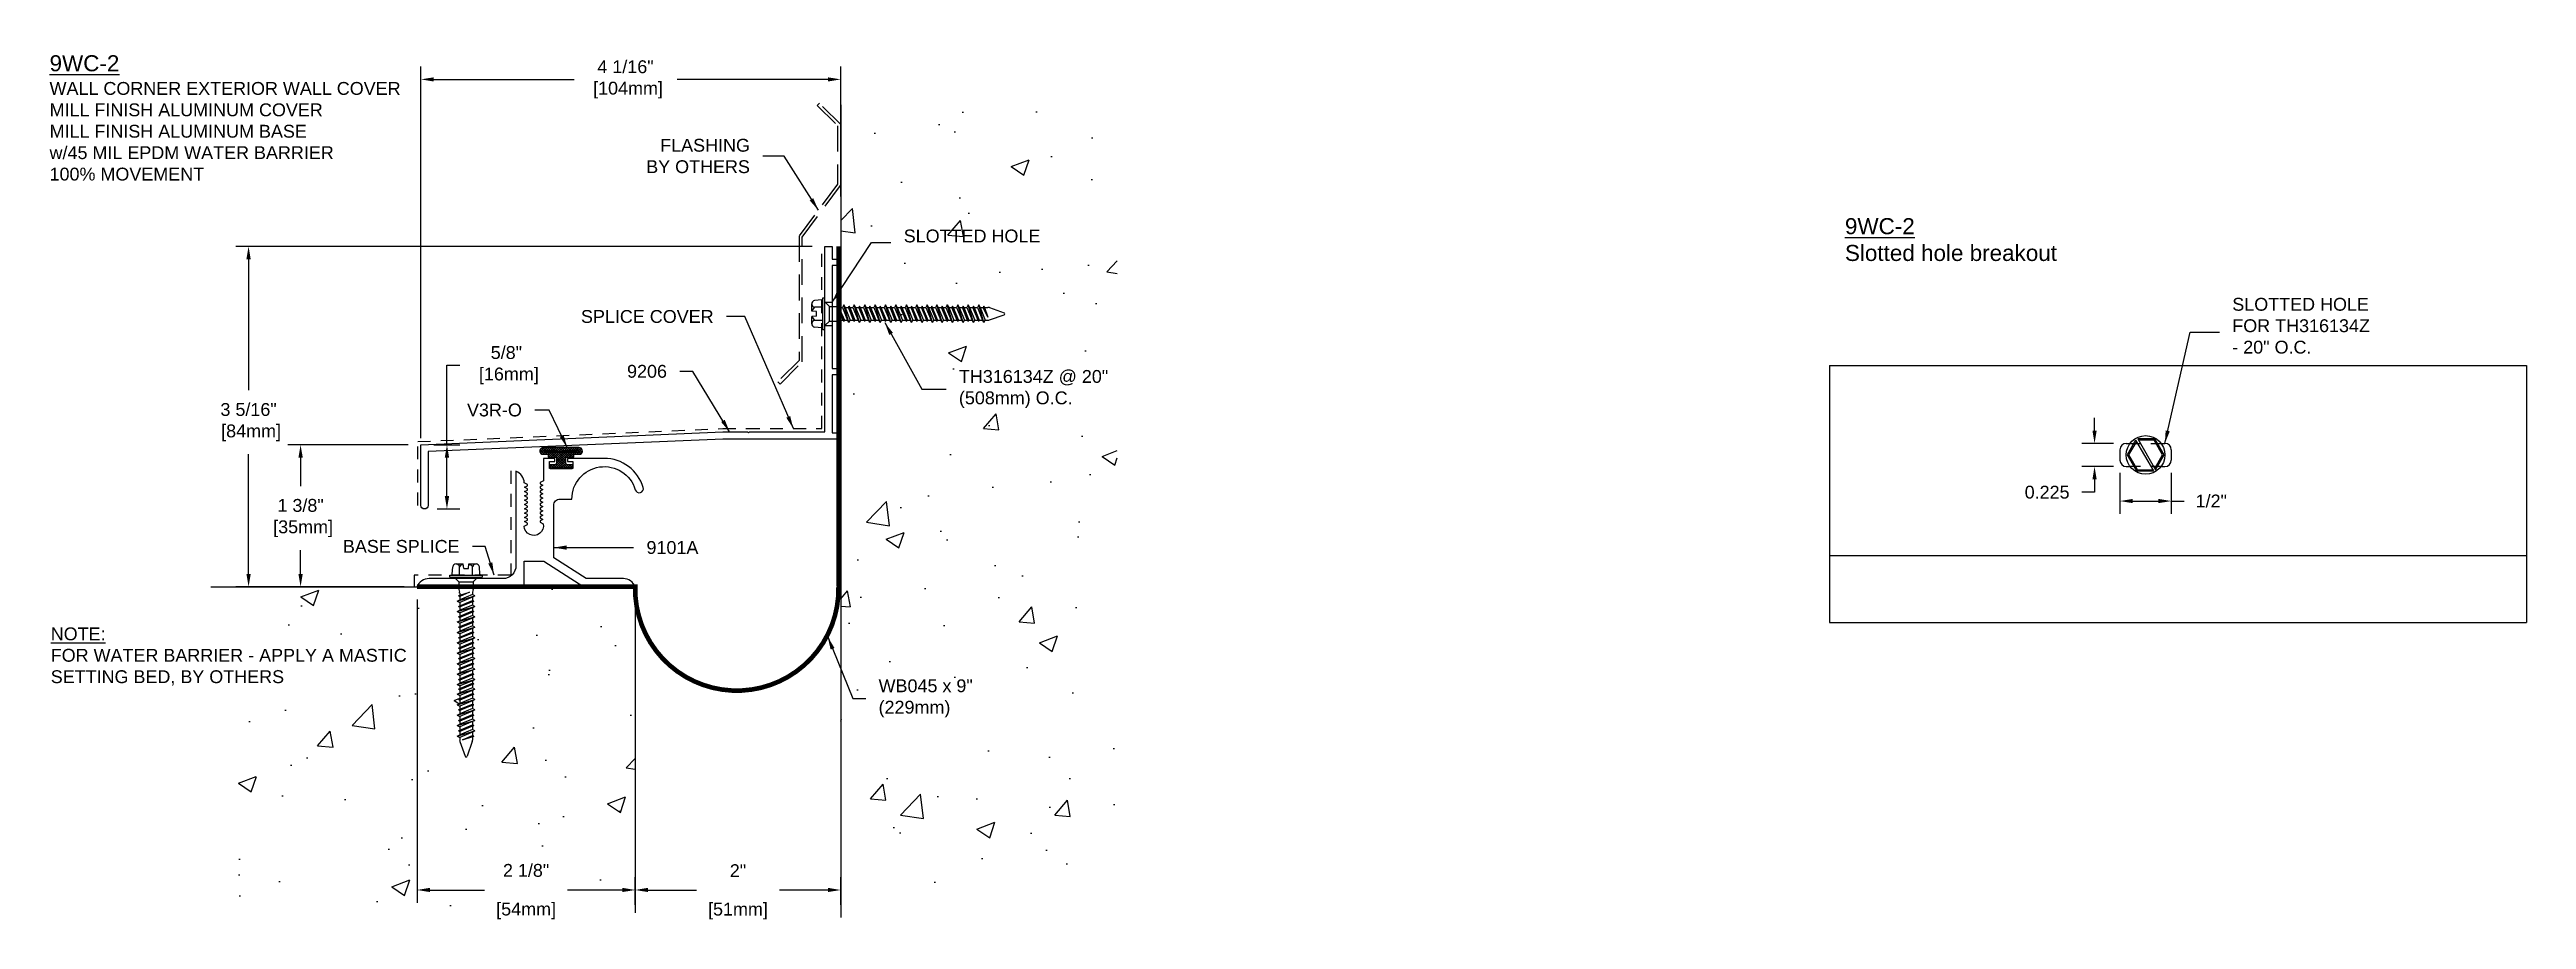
# Model space of a CAD drawing. Header units: inches. Extents: x 1.7 to 25.8, y 3.5 to 12.
import ezdxf

# ---------------------------------------------------------------- set-up
doc = ezdxf.new("R2010")
doc.units = ezdxf.units.IN
doc.header["$MEASUREMENT"] = 0
doc.linetypes.add('DASHED2', pattern=[0.375, 0.25, -0.125])
doc.linetypes.add('HIDDEN', pattern=[0.375, 0.25, -0.125])
for name, color, linetype in [('ANCHORS', 4, 'Continuous'), ('CONDITIONS', 1, 'Continuous'), ('DIMENSIONS', 3, 'Continuous'), ('FILLERS', 2, 'Continuous'), ('METALS', 7, 'Continuous'), ('TEXT', 2, 'Continuous')]:
    doc.layers.add(name, color=color, linetype=linetype)
doc.styles.add('ARIAL', font='arial.ttf')
doc.dimstyles.new('Arial', dxfattribs={"dimtxt": 0.125, "dimasz": 0.125, "dimexe": 0.125, "dimexo": 0.125, "dimgap": 0.125, "dimtad": 0, "dimtih": 1, "dimtoh": 1, "dimdec": 4, "dimzin": 3, "dimdsep": 46, "dimlunit": 4, "dimtxsty": 'ARIAL', "dimcen": 0.125, "dimadec": 0, "dimazin": 0, "dimtfac": 1, "dimtdec": 4, "dimtofl": 0, "dimtmove": 0, "dimatfit": 3, "dimfxl": 0, "dimfrac": 2, "dimtolj": 1, "dimtzin": 0, "dimarcsym": 0})

# ---------------------------------------------------------------- blocks, each defined once
blk = doc.blocks.new('TH-316134')
for p, q in [((-0.157, 0.019), (0.157, 0.019)), ((-0.157, 0), (-0.157, 0.019)), ((-0.157, 0), (0.157, 0)), ((-0.135, 0.029), (-0.129, 0.1)), ((-0.115, 0), (-0.07, -0.045)), ((-0.097, 0.127), (-0.027, 0.127)), ((-0.065, 0.019), (-0.065, 0.1)), ((-0.023, 0.083), (-0.027, 0.127)), ((-0.023, 0.083), (0.023, 0.083)), ((0.023, 0.083), (0.027, 0.127)), ((0.027, 0.127), (0.097, 0.127)), ((0.064, 0.019), (0.064, 0.1)), ((0.115, 0), (0.07, -0.045)), ((0.135, 0.029), (0.129, 0.1)), ((0.157, 0.019), (0.157, 0)), ((-0.086, -0.234), (0.086, -0.184)), ((-0.086, -0.234), (-0.062, -0.221)), ((-0.086, -0.234), (-0.062, -0.247)), ((-0.074, -0.184), (0.032, -0.147)), ((-0.074, -0.184), (-0.062, -0.177)), ((-0.074, -0.184), (-0.062, -0.19)), ((-0.074, -0.285), (0.074, -0.234)), ((-0.07, -0.045), (0.07, -0.045)), ((-0.07, -0.045), (-0.07, -0.112)), ((-0.069, -0.122), (-0.063, -0.148)), ((0.032, -0.147), (-0.062, -0.19)), ((-0.062, -0.177), (0.032, -0.147)), ((-0.062, -0.157), (-0.062, -0.177)), ((0.062, -0.171), (-0.062, -0.221)), ((-0.062, -0.19), (-0.062, -0.221)), ((0.062, -0.197), (-0.062, -0.247)), ((-0.062, -0.279), (0.062, -0.228)), ((0.062, -0.241), (-0.062, -0.291)), ((0.062, -0.157), (0.062, -0.171)), ((0.086, -0.184), (0.062, -0.171)), ((0.086, -0.184), (0.062, -0.197)), ((0.062, -0.197), (0.062, -0.228)), ((0.074, -0.234), (0.062, -0.228)), ((0.074, -0.234), (0.062, -0.241)), ((0.062, -0.241), (0.062, -0.272)), ((0.069, -0.122), (0.063, -0.148)), ((0.07, -0.045), (0.07, -0.112)), ((-0.086, -0.336), (0.086, -0.285)), ((-0.086, -0.336), (-0.062, -0.323)), ((-0.086, -0.336), (-0.062, -0.349)), ((-0.086, -0.437), (0.086, -0.387)), ((-0.086, -0.437), (-0.062, -0.425)), ((-0.086, -0.437), (-0.062, -0.45)), ((-0.074, -0.285), (-0.062, -0.279)), ((-0.074, -0.285), (-0.062, -0.291)), ((-0.074, -0.387), (0.074, -0.336)), ((-0.074, -0.387), (-0.062, -0.381)), ((-0.074, -0.387), (-0.062, -0.393)), ((-0.074, -0.488), (0.074, -0.437)), ((-0.062, -0.247), (-0.062, -0.279)), ((0.062, -0.272), (-0.062, -0.323)), ((-0.062, -0.291), (-0.062, -0.323)), ((0.062, -0.298), (-0.062, -0.349)), ((-0.062, -0.381), (0.062, -0.33)), ((0.062, -0.342), (-0.062, -0.393)), ((-0.062, -0.349), (-0.062, -0.381)), ((0.062, -0.374), (-0.062, -0.425)), ((-0.062, -0.393), (-0.062, -0.425)), ((0.062, -0.4), (-0.062, -0.45)), ((-0.062, -0.482), (0.062, -0.431)), ((0.062, -0.444), (-0.062, -0.494)), ((-0.062, -0.45), (-0.062, -0.482)), ((0.062, -0.475), (-0.062, -0.526)), ((0.086, -0.285), (0.062, -0.272)), ((0.086, -0.285), (0.062, -0.298)), ((0.062, -0.298), (0.062, -0.33)), ((0.074, -0.336), (0.062, -0.33)), ((0.074, -0.336), (0.062, -0.342)), ((0.062, -0.342), (0.062, -0.374)), ((0.086, -0.387), (0.062, -0.374)), ((0.086, -0.387), (0.062, -0.4)), ((0.062, -0.4), (0.062, -0.431)), ((0.074, -0.437), (0.062, -0.431)), ((0.074, -0.437), (0.062, -0.444)), ((0.062, -0.444), (0.062, -0.475)), ((0.086, -0.488), (0.062, -0.475)), ((-0.086, -0.539), (0.086, -0.488)), ((-0.086, -0.539), (-0.062, -0.526)), ((-0.086, -0.539), (-0.062, -0.552)), ((-0.086, -0.641), (0.086, -0.59)), ((-0.086, -0.641), (-0.062, -0.628)), ((-0.086, -0.641), (-0.062, -0.654)), ((-0.086, -0.742), (0.086, -0.691)), ((-0.074, -0.488), (-0.062, -0.482)), ((-0.074, -0.488), (-0.062, -0.494)), ((-0.074, -0.59), (0.074, -0.539)), ((-0.074, -0.59), (-0.062, -0.584)), ((-0.074, -0.59), (-0.062, -0.596)), ((-0.074, -0.691), (0.074, -0.641)), ((-0.074, -0.691), (-0.062, -0.685)), ((-0.074, -0.691), (-0.062, -0.698)), ((-0.062, -0.494), (-0.062, -0.526)), ((0.062, -0.501), (-0.062, -0.552)), ((-0.062, -0.584), (0.062, -0.533)), ((0.062, -0.545), (-0.062, -0.596)), ((-0.062, -0.552), (-0.062, -0.584)), ((0.062, -0.577), (-0.062, -0.628)), ((-0.062, -0.596), (-0.062, -0.628)), ((0.062, -0.603), (-0.062, -0.654)), ((-0.062, -0.685), (0.062, -0.634)), ((0.062, -0.647), (-0.062, -0.698)), ((-0.062, -0.654), (-0.062, -0.685)), ((0.062, -0.678), (-0.062, -0.729)), ((-0.062, -0.698), (-0.062, -0.729)), ((0.062, -0.704), (-0.062, -0.755)), ((0.086, -0.488), (0.062, -0.501)), ((0.062, -0.501), (0.062, -0.533)), ((0.074, -0.539), (0.062, -0.533)), ((0.074, -0.539), (0.062, -0.545)), ((0.062, -0.545), (0.062, -0.577)), ((0.086, -0.59), (0.062, -0.577)), ((0.086, -0.59), (0.062, -0.603)), ((0.062, -0.603), (0.062, -0.634)), ((0.074, -0.641), (0.062, -0.634)), ((0.074, -0.641), (0.062, -0.647)), ((0.062, -0.647), (0.062, -0.678)), ((0.086, -0.691), (0.062, -0.678)), ((0.086, -0.691), (0.062, -0.704)), ((0.062, -0.704), (0.062, -0.736)), ((-0.086, -0.742), (-0.062, -0.729)), ((-0.086, -0.742), (-0.062, -0.755)), ((-0.086, -0.844), (0.086, -0.793)), ((-0.086, -0.844), (-0.062, -0.831)), ((-0.086, -0.844), (-0.062, -0.857)), ((-0.086, -0.945), (0.086, -0.895)), ((-0.086, -0.945), (-0.062, -0.932)), ((-0.086, -0.945), (-0.062, -0.958)), ((-0.074, -0.793), (0.074, -0.742)), ((-0.074, -0.793), (-0.062, -0.787)), ((-0.074, -0.793), (-0.062, -0.799)), ((-0.074, -0.895), (0.074, -0.844)), ((-0.074, -0.895), (-0.062, -0.888)), ((-0.074, -0.895), (-0.062, -0.901)), ((-0.074, -0.996), (0.074, -0.945)), ((-0.062, -0.787), (0.062, -0.736)), ((0.062, -0.748), (-0.062, -0.799)), ((-0.062, -0.755), (-0.062, -0.787)), ((0.062, -0.78), (-0.062, -0.831)), ((-0.062, -0.799), (-0.062, -0.831)), ((0.062, -0.806), (-0.062, -0.857)), ((-0.062, -0.888), (0.062, -0.838)), ((0.062, -0.85), (-0.062, -0.901)), ((-0.062, -0.857), (-0.062, -0.888)), ((0.062, -0.882), (-0.062, -0.932)), ((-0.062, -0.901), (-0.062, -0.932)), ((0.062, -0.907), (-0.062, -0.958)), ((-0.062, -0.99), (0.062, -0.939)), ((0.062, -0.951), (-0.062, -1.002)), ((-0.062, -0.958), (-0.062, -0.99)), ((0.074, -0.742), (0.062, -0.736)), ((0.074, -0.742), (0.062, -0.748)), ((0.062, -0.748), (0.062, -0.78)), ((0.086, -0.793), (0.062, -0.78)), ((0.086, -0.793), (0.062, -0.806)), ((0.062, -0.806), (0.062, -0.838)), ((0.074, -0.844), (0.062, -0.838)), ((0.074, -0.844), (0.062, -0.85)), ((0.062, -0.85), (0.062, -0.882)), ((0.086, -0.895), (0.062, -0.882)), ((0.086, -0.895), (0.062, -0.907)), ((0.062, -0.907), (0.062, -0.939)), ((0.074, -0.945), (0.062, -0.939)), ((0.074, -0.945), (0.062, -0.951)), ((0.062, -0.951), (0.062, -0.983)), ((-0.086, -1.047), (0.086, -0.996)), ((-0.086, -1.047), (-0.062, -1.034)), ((-0.086, -1.047), (-0.062, -1.06)), ((-0.086, -1.141), (0.086, -1.09)), ((-0.086, -1.141), (-0.062, -1.128)), ((-0.086, -1.141), (-0.062, -1.154)), ((-0.086, -1.242), (0.086, -1.191)), ((-0.074, -0.996), (-0.062, -0.99)), ((-0.074, -0.996), (-0.062, -1.002)), ((-0.074, -1.09), (0.074, -1.039)), ((-0.074, -1.09), (-0.062, -1.084)), ((-0.074, -1.09), (-0.062, -1.096)), ((-0.074, -1.191), (0.074, -1.141)), ((-0.074, -1.191), (-0.062, -1.185)), ((-0.074, -1.191), (-0.062, -1.198)), ((0.062, -0.983), (-0.062, -1.034)), ((-0.062, -1.002), (-0.062, -1.034)), ((0.062, -1.009), (-0.062, -1.06)), ((-0.062, -1.084), (0.062, -1.033)), ((0.062, -1.045), (-0.062, -1.096)), ((-0.062, -1.052), (-0.062, -1.084)), ((0.062, -1.077), (-0.062, -1.128)), ((-0.062, -1.096), (-0.062, -1.128)), ((0.062, -1.103), (-0.062, -1.154)), ((-0.062, -1.185), (0.062, -1.134)), ((0.062, -1.147), (-0.062, -1.198)), ((-0.062, -1.154), (-0.062, -1.185)), ((0.062, -1.178), (-0.062, -1.229)), ((-0.062, -1.198), (-0.062, -1.229)), ((0.062, -1.204), (-0.062, -1.255)), ((0.086, -0.996), (0.062, -0.983)), ((0.086, -0.996), (0.062, -1.009)), ((0.062, -1.001), (0.062, -1.033)), ((0.074, -1.039), (0.062, -1.033)), ((0.074, -1.039), (0.062, -1.045)), ((0.062, -1.045), (0.062, -1.077)), ((0.086, -1.09), (0.062, -1.077)), ((0.086, -1.09), (0.062, -1.103)), ((0.062, -1.103), (0.062, -1.134)), ((0.074, -1.141), (0.062, -1.134)), ((0.074, -1.141), (0.062, -1.147)), ((0.062, -1.147), (0.062, -1.178)), ((0.086, -1.191), (0.062, -1.178)), ((0.086, -1.191), (0.062, -1.204)), ((0.062, -1.204), (0.062, -1.236)), ((-0.086, -1.242), (-0.062, -1.229)), ((-0.086, -1.242), (-0.062, -1.255)), ((-0.086, -1.344), (0.086, -1.293)), ((-0.086, -1.344), (-0.062, -1.331)), ((-0.086, -1.344), (-0.062, -1.357)), ((-0.086, -1.445), (0.086, -1.395)), ((-0.086, -1.445), (-0.062, -1.432)), ((-0.086, -1.445), (-0.062, -1.458)), ((-0.074, -1.293), (0.074, -1.242)), ((-0.074, -1.293), (-0.062, -1.287)), ((-0.074, -1.293), (-0.062, -1.299)), ((-0.074, -1.395), (0.074, -1.344)), ((-0.074, -1.395), (-0.062, -1.388)), ((-0.074, -1.395), (-0.062, -1.401)), ((-0.074, -1.496), (0.074, -1.445)), ((-0.062, -1.287), (0.062, -1.236)), ((0.062, -1.248), (-0.062, -1.299)), ((-0.062, -1.255), (-0.062, -1.287)), ((0.062, -1.28), (-0.062, -1.331)), ((-0.062, -1.299), (-0.062, -1.331)), ((0.062, -1.306), (-0.062, -1.357)), ((-0.062, -1.388), (0.062, -1.338)), ((0.062, -1.35), (-0.062, -1.401)), ((-0.062, -1.357), (-0.062, -1.388)), ((0.062, -1.382), (-0.062, -1.432)), ((-0.062, -1.401), (-0.062, -1.432)), ((0.062, -1.407), (-0.062, -1.458)), ((-0.062, -1.49), (0.062, -1.439)), ((0.074, -1.242), (0.062, -1.236)), ((0.074, -1.242), (0.062, -1.248)), ((0.062, -1.248), (0.062, -1.28)), ((0.086, -1.293), (0.062, -1.28)), ((0.086, -1.293), (0.062, -1.306)), ((0.062, -1.306), (0.062, -1.338)), ((0.074, -1.344), (0.062, -1.338)), ((0.074, -1.344), (0.062, -1.35)), ((0.062, -1.35), (0.062, -1.382)), ((0.086, -1.395), (0.062, -1.382)), ((0.086, -1.395), (0.062, -1.407)), ((0.062, -1.407), (0.062, -1.439)), ((0.074, -1.445), (0.062, -1.439)), ((0.074, -1.445), (0.062, -1.451)), ((-0.086, -1.547), (0.086, -1.496)), ((-0.086, -1.547), (-0.062, -1.534)), ((-0.086, -1.547), (-0.062, -1.56)), ((-0.074, -1.496), (-0.062, -1.49)), ((-0.074, -1.496), (-0.062, -1.502)), ((0.062, -1.451), (-0.062, -1.502)), ((-0.062, -1.458), (-0.062, -1.49)), ((0.062, -1.483), (-0.062, -1.534)), ((-0.062, -1.502), (-0.062, -1.534)), ((0.062, -1.509), (-0.062, -1.56)), ((-0.062, -1.56), (-0.062, -1.586)), ((-0.06, -1.601), (-0.01, -1.744)), ((-0.034, -1.584), (0.062, -1.541)), ((-0.034, -1.584), (0.074, -1.547)), ((0.062, -1.553), (-0.034, -1.584)), ((0.06, -1.601), (0.01, -1.744)), ((0.062, -1.451), (0.062, -1.483)), ((0.086, -1.496), (0.062, -1.483)), ((0.086, -1.496), (0.062, -1.509)), ((0.062, -1.509), (0.062, -1.541)), ((0.074, -1.547), (0.062, -1.541)), ((0.074, -1.547), (0.062, -1.553)), ((0.062, -1.553), (0.062, -1.586))]:
    blk.add_line(p, q)
for centre, radius, start, end in [((-0.146, 0.03), 0.0112, 270, 355), ((-0.097, 0.095), 0.0327, 9.285, 170.715), ((0, 0.038), 0.0896, 107.4215, 136.0407), ((0, 0.038), 0.0896, 43.9593, 72.5785), ((0.097, 0.095), 0.0327, 9.285, 170.715), ((0.146, 0.03), 0.0112, 185, 270), ((-0.023, -0.112), 0.0465, 180, 191.9357), ((-0.109, -0.157), 0.0465, 0, 11.9357), ((0.109, -0.157), 0.0465, 168.0643, 180), ((0.023, -0.112), 0.0465, 348.0643, 0), ((-0.016, -1.586), 0.0465, 180, 199.3058), ((0.016, -1.586), 0.0465, 340.6942, 0), ((0, -1.739), 0.0106, 204.1001, 335.8999)]:
    blk.add_arc(centre, radius, start, end)
blk = doc.blocks.new('TH316134')
blk.add_blockref('TH-316134', (0, 0))
blk = doc.blocks.new('*D3')
at = {"layer": 'Defpoints', "color": 0}
for p in [(5.307, 6.765), (7.429, 3.815), (7.429, 3.547)]:
    blk.add_point(p, dxfattribs=at)
at = {"layer": 'DIMENSIONS', "color": 0, "lineweight": -2}
for p, q in [((5.307, 6.64), (5.307, 3.69)), ((7.429, 3.672), (7.429, 3.94)), ((5.432, 3.815), (5.963, 3.815)), ((7.304, 3.815), (6.772, 3.815))]:
    blk.add_line(p, q, dxfattribs=at)
at = {"layer": 'DIMENSIONS', "color": 0}
for points in [[(5.432, 3.836), (5.432, 3.795), (5.307, 3.815)], [(7.304, 3.836), (7.304, 3.795), (7.429, 3.815)]]:
    blk.add_solid(points, dxfattribs=at)
at = {"layer": 'DIMENSIONS', "color": 0, "char_height": 0.125, "attachment_point": 5, "style": 'ARIAL'}
for s, insert in [('\\A1;2 1/8"', (6.368, 4.005)), ('\\A1;[54mm]', (6.368, 3.611))]:
    blk.add_mtext(s, dxfattribs=dict(at, insert=insert))
blk = doc.blocks.new('*D4')
at = {"layer": 'Defpoints', "color": 0}
for p in [(5.345, 8.147), (5.379, 7.522), (5.598, 7.522)]:
    blk.add_point(p, dxfattribs=at)
at = {"layer": 'DIMENSIONS', "color": 0, "lineweight": -2}
for p, q in [((5.598, 8.147), (5.598, 8.921)), ((5.598, 8.921), (5.723, 8.921)), ((5.47, 8.147), (5.723, 8.147)), ((5.598, 7.647), (5.598, 8.022)), ((5.504, 7.522), (5.723, 7.522))]:
    blk.add_line(p, q, dxfattribs=at)
at = {"layer": 'DIMENSIONS', "color": 0}
for points in [[(5.577, 8.022), (5.619, 8.022), (5.598, 8.147)], [(5.577, 7.647), (5.619, 7.647), (5.598, 7.522)]]:
    blk.add_solid(points, dxfattribs=at)
at = {"layer": 'DIMENSIONS', "color": 0, "insert": (6.176, 8.921), "char_height": 0.125, "attachment_point": 5, "style": 'ARIAL'}
blk.add_mtext('\\A1;5/8"\\P [16mm]', dxfattribs=at)
blk = doc.blocks.new('*D5')
at = {"layer": 'Defpoints', "color": 0}
for p in [(9.429, 3.815), (7.429, 3.547), (9.429, 3.547)]:
    blk.add_point(p, dxfattribs=at)
at = {"layer": 'DIMENSIONS', "color": 0, "lineweight": -2}
for p, q in [((7.429, 3.672), (7.429, 3.94)), ((9.429, 3.672), (9.429, 3.94)), ((7.554, 3.815), (8.025, 3.815)), ((9.304, 3.815), (8.834, 3.815))]:
    blk.add_line(p, q, dxfattribs=at)
at = {"layer": 'DIMENSIONS', "color": 0}
for points in [[(7.554, 3.836), (7.554, 3.795), (7.429, 3.815)], [(9.304, 3.836), (9.304, 3.795), (9.429, 3.815)]]:
    blk.add_solid(points, dxfattribs=at)
at = {"layer": 'DIMENSIONS', "color": 0, "char_height": 0.125, "attachment_point": 5, "style": 'ARIAL'}
for s, insert in [('\\A1;2"', (8.429, 4.003)), ('\\A1;[51mm]', (8.429, 3.61))]:
    blk.add_mtext(s, dxfattribs=dict(at, insert=insert))
blk = doc.blocks.new('*D6')
at = {"layer": 'Defpoints', "color": 0}
for p in [(9.429, 11.702), (9.429, 10.436), (5.345, 8.085)]:
    blk.add_point(p, dxfattribs=at)
at = {"layer": 'DIMENSIONS', "color": 0, "lineweight": -2}
for p, q in [((5.345, 8.21), (5.345, 11.827)), ((9.429, 10.561), (9.429, 11.827)), ((5.47, 11.702), (6.834, 11.702)), ((9.304, 11.702), (7.837, 11.702))]:
    blk.add_line(p, q, dxfattribs=at)
at = {"layer": 'DIMENSIONS', "color": 0}
for points in [[(5.47, 11.722), (5.47, 11.681), (5.345, 11.702)], [(9.304, 11.722), (9.304, 11.681), (9.429, 11.702)]]:
    blk.add_solid(points, dxfattribs=at)
at = {"layer": 'DIMENSIONS', "color": 0, "insert": (7.335, 11.702), "char_height": 0.125, "attachment_point": 5, "style": 'ARIAL'}
blk.add_mtext('\\A1;4 1/16"\\P [104mm]', dxfattribs=at)
blk = doc.blocks.new('9101a')
blk.add_lwpolyline([(-0.925, 0.836), (-0.897, 0.822), (-0.925, 0.807), (-0.925, 0.795), (-0.897, 0.78), (-0.925, 0.766), (-0.925, 0.753), (-0.897, 0.739), (-0.925, 0.724), (-0.925, 0.711), (-0.897, 0.697), (-0.925, 0.682), (-0.925, 0.67), (-0.897, 0.655), (-0.925, 0.641), (-0.925, 0.628), (-0.895, 0.613, -1.093785), (-1.08, 0.591), (-1.049, 0.607), (-1.049, 0.62), (-1.077, 0.634), (-1.049, 0.649), (-1.049, 0.661), (-1.077, 0.676), (-1.049, 0.691), (-1.049, 0.703), (-1.077, 0.718), (-1.049, 0.732), (-1.049, 0.745), (-1.077, 0.759), (-1.049, 0.774), (-1.049, 0.786), (-1.077, 0.801), (-1.049, 0.816), (-1.049, 0.828), (-1.077, 0.843), (-1.049, 0.857), (-1.049, 0.87), (-1.077, 0.884), (-1.049, 0.899), (-1.049, 0.911), (-1.077, 0.926), (-1.049, 0.941), (-1.049, 0.953), (-1.077, 0.968), (-1.049, 0.982), (-1.049, 0.995), (-1.08, 1.011, 0.304337), (-1.16, 1.125), (-1.16, 0.205, -0.414214), (-1.285, 0.08), (-2.006, 0.08, 0.310805), (-2.123, 0), (-1.08, 0), (-1.08, 0.25), (-0.89, 0.25), (-0.5, 0), (0, 0, 0.306943), (-0.115, 0.08), (-0.477, 0.08), (-0.793, 0.283), (-0.793, 0.792, -0.414214), (-0.731, 0.854), (-0.616, 0.854, -0.865696), (0.001, 0.944, 1), (0.078, 0.966, 0.330951), (-0.301, 1.25), (-0.658, 1.25), (-0.658, 1.22), (-0.608, 1.22), (-0.608, 1.152), (-0.833, 1.152), (-0.833, 1.22), (-0.783, 1.22), (-0.783, 1.25), (-0.893, 1.25), (-0.893, 1.032), (-0.925, 1.016), (-0.925, 1.003), (-0.897, 0.989), (-0.925, 0.974), (-0.925, 0.961), (-0.897, 0.947), (-0.925, 0.932), (-0.925, 0.92), (-0.897, 0.905), (-0.925, 0.891), (-0.925, 0.878), (-0.897, 0.864), (-0.925, 0.849)], format="xyb", close=True)
blk = doc.blocks.new('V3RforCM')
at = {"linetype": 'Continuous'}
h = blk.add_hatch(dxfattribs=at)
h.set_pattern_fill('ANSI37', color=256, scale=0.125, angle=180, style=0)
h.paths.add_polyline_path([(0.124, -0.302), (0.124, -0.267), (0.069, -0.267), (0.063, -0.241), (0.063, -0.194), (0.141, -0.194), (0.141, -0.163), (0.205, -0.163, 0.778538), (0.192, -0.1), (-0.159, -0.1, 0.778538), (-0.172, -0.163), (-0.109, -0.163), (-0.109, -0.194), (-0.03, -0.194), (-0.03, -0.241), (-0.036, -0.267), (-0.091, -0.267), (-0.091, -0.302)])
edge = h.paths.add_edge_path(flags=16)
edge.add_spline(control_points=[(-0.139, -0.141), (-0.14, -0.141), (-0.185, -0.12), (-0.087, -0.129), (0.017, -0.14)], knot_values=[0.028497, 0.028497, 0.028497, 0.028497, 0.032831, 0.201023, 0.201023, 0.201023, 0.201023], degree=3, periodic=0)
edge.add_spline(control_points=[(0.017, -0.14), (0.12, -0.129), (0.218, -0.12), (0.173, -0.141), (0.172, -0.141)], knot_values=[0.028497, 0.028497, 0.028497, 0.028497, 0.196688, 0.201023, 0.201023, 0.201023, 0.201023], degree=3, periodic=0)
edge.add_line((0.172, -0.141), (-0.139, -0.141))
blk.add_lwpolyline([(0.141, -0.194), (0.141, -0.163), (0.205, -0.163, 0.8111), (0.189, -0.1), (-0.156, -0.1, 0.8111), (-0.172, -0.163), (-0.109, -0.163), (-0.109, -0.194), (-0.03, -0.194), (-0.03, -0.241), (-0.036, -0.267), (-0.091, -0.267), (-0.091, -0.302), (0.124, -0.302), (0.124, -0.267), (0.069, -0.267), (0.063, -0.241), (0.063, -0.194)], format="xyb", close=True)
blk.add_lwpolyline([(0.172, -0.141), (-0.139, -0.141)])
for points in [[(-0.139, -0.141), (-0.14, -0.141), (-0.185, -0.12), (-0.087, -0.129), (0.017, -0.14)], [(0.172, -0.141), (0.173, -0.141), (0.218, -0.12), (0.12, -0.129), (0.017, -0.14)]]:
    blk.add_open_spline(points, degree=3, knots=[0.028497, 0.028497, 0.028497, 0.028497, 0.0328313, 0.2010226, 0.2010226, 0.2010226, 0.2010226])
blk = doc.blocks.new('*D8')
at = {"layer": 'Defpoints', "color": 0}
for p in [(9.275, 10.077), (3.668, 6.765), (5.307, 6.765)]:
    blk.add_point(p, dxfattribs=at)
at = {"layer": 'DIMENSIONS', "color": 0, "lineweight": -2}
for p, q in [((9.15, 10.077), (3.543, 10.077)), ((3.668, 9.952), (3.668, 8.678)), ((3.668, 6.89), (3.668, 8.057)), ((5.182, 6.765), (3.543, 6.765))]:
    blk.add_line(p, q, dxfattribs=at)
at = {"layer": 'DIMENSIONS', "color": 0}
for points in [[(3.647, 9.952), (3.689, 9.952), (3.668, 10.077)], [(3.647, 6.89), (3.689, 6.89), (3.668, 6.765)]]:
    blk.add_solid(points, dxfattribs=at)
at = {"layer": 'DIMENSIONS', "color": 0, "insert": (3.668, 8.367), "char_height": 0.125, "attachment_point": 5, "style": 'ARIAL'}
blk.add_mtext('\\A1;3 5/16"\\P [84mm]', dxfattribs=at)
blk = doc.blocks.new('*D9')
at = {"layer": 'Defpoints', "color": 0}
for p in [(5.345, 8.147), (4.174, 6.765), (5.307, 6.765)]:
    blk.add_point(p, dxfattribs=at)
at = {"layer": 'DIMENSIONS', "color": 0, "lineweight": -2}
for p, q in [((5.22, 8.147), (4.049, 8.147)), ((4.174, 8.022), (4.174, 7.744)), ((4.174, 6.89), (4.174, 7.123)), ((5.182, 6.765), (4.049, 6.765))]:
    blk.add_line(p, q, dxfattribs=at)
at = {"layer": 'DIMENSIONS', "color": 0}
for points in [[(4.153, 8.022), (4.195, 8.022), (4.174, 8.147)], [(4.153, 6.89), (4.195, 6.89), (4.174, 6.765)]]:
    blk.add_solid(points, dxfattribs=at)
at = {"layer": 'DIMENSIONS', "color": 0, "insert": (4.174, 7.434), "char_height": 0.125, "attachment_point": 5, "style": 'ARIAL'}
blk.add_mtext('\\A1;1 3/8"\\P [35mm]', dxfattribs=at)
blk = doc.blocks.new('WB045')
at = {"layer": 'FILLERS'}
blk.add_lwpolyline([(7.429, 6.765, 0.045, 0.045, 1.021668), (9.407, 6.765, 0.045, 0.045, 0), (9.407, 10.077, 0, 0, 0)], format="xyseb", dxfattribs=at)
at = {"layer": 'FILLERS', "const_width": 0.045}
blk.add_lwpolyline([(5.307, 6.765), (7.453, 6.765)], dxfattribs=at)
blk = doc.blocks.new('*D16')
at = {"layer": 'Defpoints', "color": 0}
for p in [(21.873, 7.998), (22.373, 7.998), (22.373, 7.599)]:
    blk.add_point(p, dxfattribs=at)
at = {"layer": 'DIMENSIONS', "color": 0, "lineweight": -2}
for p, q in [((21.873, 7.873), (21.873, 7.474)), ((22.373, 7.873), (22.373, 7.474)), ((21.998, 7.599), (22.248, 7.599)), ((22.373, 7.599), (22.498, 7.599))]:
    blk.add_line(p, q, dxfattribs=at)
at = {"layer": 'DIMENSIONS', "color": 0}
for points in [[(21.998, 7.62), (21.998, 7.579), (21.873, 7.599)], [(22.248, 7.62), (22.248, 7.579), (22.373, 7.599)]]:
    blk.add_solid(points, dxfattribs=at)
at = {"layer": 'DIMENSIONS', "color": 0, "insert": (22.762, 7.599), "char_height": 0.125, "attachment_point": 5, "style": 'ARIAL'}
blk.add_mtext('\\A1;1/2"', dxfattribs=at)
blk = doc.blocks.new('*D17')
at = {"layer": 'Defpoints', "color": 0}
for p in [(21.935, 8.16), (21.626, 7.935), (21.935, 7.935)]:
    blk.add_point(p, dxfattribs=at)
at = {"layer": 'DIMENSIONS', "color": 0, "lineweight": -2}
for p, q in [((21.626, 8.285), (21.626, 8.41)), ((21.81, 8.16), (21.501, 8.16)), ((21.81, 7.935), (21.501, 7.935)), ((21.626, 7.81), (21.626, 7.685)), ((21.626, 7.685), (21.501, 7.685))]:
    blk.add_line(p, q, dxfattribs=at)
at = {"layer": 'DIMENSIONS', "color": 0}
for points in [[(21.606, 8.285), (21.647, 8.285), (21.626, 8.16)], [(21.606, 7.81), (21.647, 7.81), (21.626, 7.935)]]:
    blk.add_solid(points, dxfattribs=at)
at = {"layer": 'DIMENSIONS', "color": 0, "insert": (21.165, 7.685), "char_height": 0.125, "attachment_point": 5, "style": 'ARIAL'}
blk.add_mtext('\\A1;0.225', dxfattribs=at)
blk = doc.blocks.new('tapcon head')
for p, q in [((-0.097, 0.144), (0.076, -0.156)), ((-0.076, 0.156), (0.097, -0.144))]:
    blk.add_line(p, q)
for points in [[(-0.097, 0.144), (-0.18, 0), (-0.09, -0.156), (0.076, -0.156)], [(-0.09, 0.131), (-0.166, 0), (-0.083, -0.144), (0.069, -0.144)], [(0.097, -0.144), (0.18, 0), (0.09, 0.156), (-0.076, 0.156)], [(0.09, -0.131), (0.166, 0), (0.083, 0.144), (-0.069, 0.144)]]:
    blk.add_lwpolyline(points)
blk.add_circle((0, 0), 0.188)

msp = doc.modelspace()

# ---------------------------------------------------------------- hatches: boundary and pattern name
at = {"layer": 'CONDITIONS'}
h = msp.add_hatch(dxfattribs=at)
h.set_pattern_fill('AR-CONC', color=256, scale=0.25, style=0)
h.paths.add_polyline_path([(12.11828, 11.45349), (9.42928, 11.45349), (9.42928, 9.64348, 0.01505378), (9.43207, 9.64339), (9.44545, 9.64339), (9.45837, 9.66739), (9.47129, 9.64339), (9.50299, 9.64339), (9.50915, 9.65484), (9.51531, 9.64339), (9.54701, 9.64339), (9.55993, 9.66739), (9.57286, 9.64339), (9.60455, 9.64339), (9.61071, 9.65484), (9.61688, 9.64339), (9.64857, 9.64339), (9.6615, 9.66739), (9.67442, 9.64339), (9.70611, 9.64339), (9.71228, 9.65484), (9.71844, 9.64339), (9.75013, 9.64339), (9.76306, 9.66739), (9.77598, 9.64339), (9.80768, 9.64339), (9.81384, 9.65484), (9.82, 9.64339), (9.8517, 9.64339), (9.86462, 9.66739), (9.87754, 9.64339), (9.90924, 9.64339), (9.9154, 9.65484), (9.92156, 9.64339), (9.95326, 9.64339), (9.96618, 9.66739), (9.97911, 9.64339), (10.0108, 9.64339), (10.01696, 9.65484), (10.02313, 9.64339), (10.05482, 9.64339), (10.06775, 9.66739), (10.08067, 9.64339), (10.11236, 9.64339), (10.11853, 9.65484), (10.12469, 9.64339), (10.15638, 9.64339), (10.16931, 9.66739), (10.18223, 9.64339), (10.21393, 9.64339), (10.22009, 9.65484), (10.22625, 9.64339), (10.25795, 9.64339), (10.27087, 9.66739), (10.28379, 9.64339), (10.30768, 9.64339), (10.31384, 9.65484), (10.32, 9.64339), (10.3517, 9.64339), (10.36462, 9.66739), (10.37754, 9.64339), (10.40924, 9.64339), (10.4154, 9.65484), (10.42156, 9.64339), (10.45326, 9.64339), (10.46618, 9.66739), (10.47911, 9.64339), (10.5108, 9.64339), (10.51696, 9.65484), (10.52313, 9.64339), (10.55482, 9.64339), (10.56775, 9.66739), (10.58067, 9.64339), (10.61236, 9.64339), (10.61853, 9.65484), (10.62469, 9.64339), (10.65638, 9.64339), (10.66931, 9.66739), (10.68223, 9.64339), (10.71393, 9.64339), (10.72009, 9.65484), (10.72625, 9.64339), (10.75795, 9.64339), (10.77087, 9.66739), (10.78379, 9.64339), (10.81549, 9.64339), (10.82165, 9.65484), (10.82781, 9.64339), (10.86835, 9.64339), (11.01686, 9.59137, -0.77412328), (11.01686, 9.57092), (10.86835, 9.51889), (10.83458, 9.51889), (10.82165, 9.49489), (10.80873, 9.51889), (10.77703, 9.51889), (10.77087, 9.50745), (10.76471, 9.51889), (10.73301, 9.51889), (10.72009, 9.49489), (10.70716, 9.51889), (10.67547, 9.51889), (10.66931, 9.50745), (10.66314, 9.51889), (10.63145, 9.51889), (10.61853, 9.49489), (10.6056, 9.51889), (10.57391, 9.51889), (10.56775, 9.50745), (10.56158, 9.51889), (10.52989, 9.51889), (10.51696, 9.49489), (10.50404, 9.51889), (10.47235, 9.51889), (10.46618, 9.50745), (10.46002, 9.51889), (10.42833, 9.51889), (10.4154, 9.49489), (10.40248, 9.51889), (10.37078, 9.51889), (10.36462, 9.50745), (10.35846, 9.51889), (10.33458, 9.51889), (10.32165, 9.49489), (10.30873, 9.51889), (10.27703, 9.51889), (10.27087, 9.50745), (10.26471, 9.51889), (10.23301, 9.51889), (10.22009, 9.49489), (10.20716, 9.51889), (10.17547, 9.51889), (10.16931, 9.50745), (10.16314, 9.51889), (10.13145, 9.51889), (10.11853, 9.49489), (10.1056, 9.51889), (10.07391, 9.51889), (10.06775, 9.50745), (10.06158, 9.51889), (10.02989, 9.51889), (10.01696, 9.49489), (10.00404, 9.51889), (9.97235, 9.51889), (9.96618, 9.50745), (9.96002, 9.51889), (9.92833, 9.51889), (9.9154, 9.49489), (9.90248, 9.51889), (9.87078, 9.51889), (9.86462, 9.50745), (9.85846, 9.51889), (9.82676, 9.51889), (9.81384, 9.49489), (9.80091, 9.51889), (9.76922, 9.51889), (9.76306, 9.50745), (9.75689, 9.51889), (9.7252, 9.51889), (9.71228, 9.49489), (9.69935, 9.51889), (9.66766, 9.51889), (9.6615, 9.50745), (9.65533, 9.51889), (9.62364, 9.51889), (9.61071, 9.49489), (9.59779, 9.51889), (9.5661, 9.51889), (9.55993, 9.50745), (9.55377, 9.51889), (9.52208, 9.51889), (9.50915, 9.49489), (9.49623, 9.51889), (9.46453, 9.51889), (9.45837, 9.50745), (9.45221, 9.51889), (9.43207, 9.51889, 0.01505378), (9.42928, 9.51881), (9.42928, 3.54691), (12.11828, 3.54691)])
h.paths.add_polyline_path([(10.40188, 3.60838), (10.93011, 3.60838), (10.93011, 3.79588), (10.40188, 3.79588)], flags=24)
h.paths.add_polyline_path([(10.54706, 9.06741), (11.94329, 9.06741), (11.94329, 8.63031), (10.54706, 8.63031)], flags=24)
h = msp.add_hatch(dxfattribs=at)
h.set_pattern_fill('AR-CONC', color=256, scale=0.25, style=0)
h.set_pattern_definition([(50, (0, 0.045), (1.79315, -0.15688), [0.1875, -2.0625]), (355, (0, 0.045), (-0.34688, 1.88048), [0.15, -1.65]), (100.451, (0.1494, 0.032), (1.44627, 1.7236), [0.15935, -1.75286]), (46.184, (0, 0.545), (2.6681, -0.4138), [0.28125, -3.09375]), (96.636, (0.2223, 0.5105), (2.33666, 2.4353), [0.239, -2.6293]), (351.184, (0, 0.545), (2.33665, 2.4353), [0.225, -2.475]), (21, (0.25, 0.42), (1.49227, -1.00655), [0.1875, -2.0625]), (326, (0.25, 0.42), (0.6083, 1.81288), [0.15, -1.65]), (71.451, (0.3744, 0.3361), (2.10056, 0.80633), [0.15935, -1.75286]), (37.5, (0, 0.045), (0.0304, 0.832235), [0, -1.63, 0, -1.675, 0, -1.65625]), (7.5, (0, 0.045), (0.65767, 0.98603), [0, -0.955, 0, -1.5925, 0, -0.63125]), (327.5, (-0.5575, 0.045), (1.334556, -0.056387), [0, -0.625, 0, -1.95, 0, -2.5875]), (317.5, (-0.8075, 0.045), (1.45797, 0.25026), [0, -0.8125, 0, -1.295, 0, -1.8375])])
h.paths.add_polyline_path([(7.42928, 6.76483), (5.85368, 6.76483), (5.85368, 6.72787), (5.84719, 6.69714, 0.05212645), (5.84618, 6.68753), (5.84618, 6.67416), (5.87018, 6.66123), (5.84618, 6.64831), (5.84618, 6.61661), (5.85763, 6.61045), (5.84618, 6.60429), (5.84618, 6.57259), (5.87018, 6.55967), (5.84618, 6.54675), (5.84618, 6.51505), (5.85763, 6.50889), (5.84618, 6.50273), (5.84618, 6.47103), (5.87018, 6.45811), (5.84618, 6.44518), (5.84618, 6.41349), (5.85763, 6.40733), (5.84618, 6.40116), (5.84618, 6.36947), (5.87018, 6.35654), (5.84618, 6.34362), (5.84618, 6.31193), (5.85763, 6.30576), (5.84618, 6.2996), (5.84618, 6.26791), (5.87018, 6.25498), (5.84618, 6.24206), (5.84618, 6.21036), (5.85763, 6.2042), (5.84618, 6.19804), (5.84618, 6.16634), (5.87018, 6.15342), (5.84618, 6.1405), (5.84618, 6.1088), (5.85763, 6.10264), (5.84618, 6.09648), (5.84618, 6.06478), (5.87018, 6.05186), (5.84618, 6.03893), (5.84618, 6.00724), (5.85763, 6.00108), (5.84618, 5.99491), (5.84618, 5.96322), (5.87018, 5.95029), (5.84618, 5.93737), (5.84618, 5.90568), (5.85763, 5.89951), (5.84618, 5.89335), (5.84618, 5.86166), (5.87018, 5.84873), (5.84618, 5.83581), (5.84618, 5.81193), (5.85763, 5.80576), (5.84618, 5.7996), (5.84618, 5.76791), (5.87018, 5.75498), (5.84618, 5.74206), (5.84618, 5.71036), (5.85763, 5.7042), (5.84618, 5.69804), (5.84618, 5.66634), (5.87018, 5.65342), (5.84618, 5.6405), (5.84618, 5.6088), (5.85763, 5.60264), (5.84618, 5.59648), (5.84618, 5.56478), (5.87018, 5.55186), (5.84618, 5.53893), (5.84618, 5.50724), (5.85763, 5.50108), (5.84618, 5.49491), (5.84618, 5.46322), (5.87018, 5.45029), (5.84618, 5.43737), (5.84618, 5.40568), (5.85763, 5.39951), (5.84618, 5.39335), (5.84618, 5.36166), (5.87018, 5.34873), (5.84618, 5.33581), (5.84618, 5.30411), (5.85763, 5.29795), (5.84618, 5.29179), (5.84618, 5.25917, -0.08443704), (5.84357, 5.24379), (5.79416, 5.10274, -0.77412328), (5.77371, 5.10274), (5.7243, 5.24379, -0.08443704), (5.72168, 5.25917), (5.72168, 5.28503), (5.69768, 5.29795), (5.72168, 5.31088), (5.72168, 5.34257), (5.71024, 5.34873), (5.72168, 5.3549), (5.72168, 5.38659), (5.69768, 5.39951), (5.72168, 5.41244), (5.72168, 5.44413), (5.71024, 5.45029), (5.72168, 5.45646), (5.72168, 5.48815), (5.69768, 5.50108), (5.72168, 5.514), (5.72168, 5.54569), (5.71024, 5.55186), (5.72168, 5.55802), (5.72168, 5.58971), (5.69768, 5.60264), (5.72168, 5.61556), (5.72168, 5.64726), (5.71024, 5.65342), (5.72168, 5.65958), (5.72168, 5.69128), (5.69768, 5.7042), (5.72168, 5.71713), (5.72168, 5.74882), (5.71024, 5.75498), (5.72168, 5.76115), (5.72168, 5.78503), (5.69768, 5.79795), (5.72168, 5.81088), (5.72168, 5.84257), (5.71024, 5.84873), (5.72168, 5.8549), (5.72168, 5.88659), (5.69768, 5.89951), (5.72168, 5.91244), (5.72168, 5.94413), (5.71024, 5.95029), (5.72168, 5.95646), (5.72168, 5.98815), (5.69768, 6.00108), (5.72168, 6.014), (5.72168, 6.04569), (5.71024, 6.05186), (5.72168, 6.05802), (5.72168, 6.08971), (5.69768, 6.10264), (5.72168, 6.11556), (5.72168, 6.14726), (5.71024, 6.15342), (5.72168, 6.15958), (5.72168, 6.19128), (5.69768, 6.2042), (5.72168, 6.21713), (5.72168, 6.24882), (5.71024, 6.25498), (5.72168, 6.26115), (5.72168, 6.29284), (5.69768, 6.30576), (5.72168, 6.31869), (5.72168, 6.35038), (5.71024, 6.35654), (5.72168, 6.36271), (5.72168, 6.3944), (5.69768, 6.40733), (5.72168, 6.42025), (5.72168, 6.45194), (5.71024, 6.45811), (5.72168, 6.46427), (5.72168, 6.49596), (5.69768, 6.50889), (5.72168, 6.52181), (5.72168, 6.55351), (5.71024, 6.55967), (5.72168, 6.56583), (5.72168, 6.59753), (5.69768, 6.61045), (5.72168, 6.62338), (5.72168, 6.65507), (5.71024, 6.66123), (5.72168, 6.6674), (5.72168, 6.68753, 0.05212645), (5.72068, 6.69714), (5.71418, 6.72787), (5.71418, 6.76483), (5.30662, 6.76483), (3.2997, 6.76483), (3.2997, 3.59191), (7.42928, 3.59191)])
h.paths.add_polyline_path([(6.10337, 4.06049), (6.63253, 4.06049), (6.63253, 3.6604), (6.10337, 3.6604)], flags=24)

# ---------------------------------------------------------------- linework, layer by layer
for p, q in [((9.27478, 9.53345), (9.34478, 9.53345)), ((9.27478, 9.30845), (9.34478, 9.30845)), ((19.04863, 8.91786), (25.82812, 8.91786)), ((19.04863, 8.91786), (19.04863, 6.41786)), ((25.82812, 8.91786), (25.82812, 6.41786)), ((21.87294, 8.09786), (21.87294, 7.99786)), ((21.93544, 8.16036), (21.97294, 8.16036)), ((22.27294, 8.16036), (22.31044, 8.16036)), ((22.37294, 8.09786), (22.37294, 7.99786)), ((21.93544, 7.93536), (21.97294, 7.93536)), ((22.27294, 7.93536), (22.31044, 7.93536)), ((19.04863, 7.07036), (25.82812, 7.07036)), ((19.04863, 6.41786), (25.82812, 6.41786))]:
    msp.add_line(p, q)
at = {"linetype": 'HIDDEN', "ltscale": 0.125}
for p, q in [((21.97294, 8.16036), (22.27294, 8.16036)), ((22.27294, 7.93536), (21.97294, 7.93536))]:
    msp.add_line(p, q, dxfattribs=at)
for centre, start, end in [((21.93544, 8.09786), 90, 180), ((21.93544, 7.99786), 180, 270), ((22.31044, 8.09786), 0, 90), ((22.31044, 7.99786), 270, 0)]:
    msp.add_arc(centre, 0.0625, start, end)
at = {"layer": 'CONDITIONS'}
msp.add_line((9.42928, 11.45349), (9.42928, 3.54691), dxfattribs=at)
at = {"layer": 'CONDITIONS', "linetype": 'DASHED2'}
msp.add_lwpolyline([(9.02415, 8.96689), (8.81638, 8.75911), (8.8383, 8.73719), (9.05515, 8.95405), (9.05515, 10.1667), (9.42928, 10.67111), (9.42928, 11.26262), (9.2215, 11.4704), (9.19958, 11.44848), (9.39828, 11.24978), (9.39828, 10.68135), (9.02415, 10.17694)], close=True, dxfattribs=at)
at = {"layer": 'CONDITIONS'}
msp.add_lwpolyline([(3.2997, 6.76483), (7.42928, 6.76483), (7.42928, 3.59191)], dxfattribs=at)
at = {"layer": 'METALS', "linetype": 'DASHED2', "ltscale": 0.5}
for points in [[(5.31353, 7.55633), (5.31353, 8.17728), (8.28211, 8.30358), (8.51589, 8.30358), (9.24353, 8.30358), (9.24353, 10.07733)], [(6.21884, 7.89312), (6.21884, 6.87767), (5.27886, 6.87767), (5.27886, 6.76483)]]:
    msp.add_lwpolyline(points, dxfattribs=at)
at = {"layer": 'METALS'}
msp.add_lwpolyline([(8.28575, 8.2024), (5.41478, 8.08025), (5.41478, 7.55633, -0.41421356), (5.38078, 7.52233), (5.37878, 7.52233, -0.41421356), (5.34478, 7.55633), (5.34478, 8.14733), (8.28278, 8.27233), (8.52178, 8.27233), (8.53178, 8.26233), (8.54178, 8.27233), (9.27478, 8.27233), (9.27478, 10.07733), (9.34478, 10.07733), (9.34478, 9.95233), (9.40678, 9.95233), (9.40678, 9.89033), (9.34478, 9.89033), (9.34478, 8.89033), (9.40678, 8.89033), (9.40678, 8.82833), (9.34478, 8.82833), (9.34478, 8.26433), (9.40678, 8.26433), (9.40678, 8.20233), (8.28278, 8.20233)], format="xyb", dxfattribs=at)

# ---------------------------------------------------------------- block references
msp.add_blockref('WB045', (0, 0))
at = {"layer": 'ANCHORS', "rotation": 90}
msp.add_blockref('TH316134', (9.27478, 9.42095), dxfattribs=at)
at = {"layer": 'ANCHORS'}
for name, p in [('tapcon head', (22.12294, 8.04786)), ('TH316134', (5.78393, 6.85983))]:
    msp.add_blockref(name, p, dxfattribs=at)
at = {"layer": 'METALS'}
msp.add_blockref('9101a', (7.42928, 6.76483), dxfattribs=at)
at = {"layer": 'TEXT'}
msp.add_blockref('V3RforCM', (6.69222, 8.21915), dxfattribs=at)

# ---------------------------------------------------------------- texts
at = {"layer": 'TEXT', "attachment_point": 1, "style": 'ARIAL'}
for s, insert, char_height, width in [('{\\L9WC-2\\P\\H0.8x;\\lWALL CORNER EXTERIOR WALL COVER\\PMILL FINISH ALUMINUM COVER\\PMILL FINISH ALUMINUM BASE\\Pw/45 MIL EPDM WATER BARRIER\\P100% MOVEMENT}', (1.73198, 11.93695), 0.15625, 4.3854685), ('{\\L9WC-2\\P}Slotted hole breakout', (19.19815, 10.35172), 0.15625, 4.3854685), ('{\\LNOTE:}\\PFOR WATER BARRIER - APPLY A MASTIC SETTING BED, BY OTHERS', (1.74331, 6.36959), 0.125, 3.5528074)]:
    msp.add_mtext(s, dxfattribs=dict(at, insert=insert, char_height=char_height, width=width))
at = {"layer": 'TEXT', "char_height": 0.125, "style": 'ARIAL'}
for s, insert, attachment_point in [('FLASHING\\PBY OTHERS', (8.54535, 10.95581), 6), ('\\A1;SLOTTED HOLE', (10.04149, 10.17751), 4), ('SPLICE COVER', (8.19216, 9.39428), 6), ('SLOTTED HOLE\\PFOR TH316134Z\\P- 20" O.C.', (22.9663, 9.30432), 4), ('9206', (7.73838, 8.86077), 6), ('TH316134Z @ 20"\\P(508mm) O.C.', (10.57831, 8.68867), 4), ('V3R-O', (6.32665, 8.48455), 6), ('\\A1;BASE SPLICE', (5.72092, 7.22059), 3), ('9101A', (7.53891, 7.14638), 4), ('WB045 x 9"\\P(229mm)', (9.79702, 5.67895), 4)]:
    msp.add_mtext(s, dxfattribs=dict(at, insert=insert, attachment_point=attachment_point))

# ---------------------------------------------------------------- dimensions: what is measured, and where the dimension line sits
at = {"layer": 'DIMENSIONS'}
dim = msp.add_linear_dim(base=(9.42928, 11.70152), p1=(5.34478, 8.08483), p2=(9.42928, 10.43637), dimstyle='Arial', override={"dimpost": '\\X'}, dxfattribs=at)
dim.commit()
dim.dimension.update_dxf_attribs({"geometry": '*D6', "text_midpoint": (7.33528, 11.70152), "dimtype": 160})
for base, p1, p2, picture, middle in [((3.66817, 6.76483), (9.27478, 10.07733), (5.30662, 6.76483), '*D8', (3.66817, 8.36733)), ((5.59784, 7.52233), (5.34478, 8.14733), (5.37878, 7.52233), '*D4', (6.17586, 8.92118)), ((4.17422, 6.76483), (5.34478, 8.14733), (5.30662, 6.76483), '*D9', (4.17422, 7.43358))]:
    dim = msp.add_linear_dim(base=base, p1=p1, p2=p2, angle=90, dimstyle='Arial', override={"dimpost": '\\X'}, dxfattribs=at)
    dim.commit()
    dim.dimension.update_dxf_attribs({"geometry": picture, "text_midpoint": middle, "dimtype": 160})
dim = msp.add_linear_dim(base=(21.62643, 7.93536), p1=(21.93544, 8.16036), p2=(21.93544, 7.93536), angle=90, dimstyle='Arial', override={"dimdec": 3, "dimlunit": 2, "dimpost": ''}, dxfattribs=at)
dim.commit()
dim.dimension.update_dxf_attribs({"geometry": '*D17', "text_midpoint": (21.16506, 7.68536)})
for base, p1, p2, override, picture, middle in [((22.37294, 7.59936), (21.87294, 7.99786), (22.37294, 7.99786), {"dimpost": ''}, '*D16', (22.76171, 7.59936)), ((7.42928, 3.81544), (5.30662, 6.76483), (7.42928, 3.54691), {"dimpost": '\\X'}, '*D3', (6.36795, 3.81544)), ((9.42928, 3.81544), (7.42928, 3.54691), (9.42928, 3.54691), {"dimpost": '\\X'}, '*D5', (8.42928, 3.81544))]:
    dim = msp.add_linear_dim(base=base, p1=p1, p2=p2, dimstyle='Arial', override=override, dxfattribs=at)
    dim.commit()
    dim.dimension.update_dxf_attribs({"geometry": picture, "text_midpoint": middle})

# ---------------------------------------------------------------- leaders
at = {"layer": 'TEXT', "annotation_type": 0, "has_hookline": 1}
for points, hookline_direction, text_width in [([(9.21121, 10.42915), (8.87753, 10.95581), (8.67035, 10.95581)], 1, 0.98721), ([(8.96788, 8.30358), (8.4973, 9.39428), (8.31716, 9.39428)], 1, 1.28061), ([(9.85801, 9.33498), (10.21646, 8.68867), (10.45331, 8.68867)], 0, 1.4404), ([(8.34799, 8.27233), (7.98838, 8.86077), (7.86338, 8.86077)], 1, 0.37321), ([(6.76872, 8.11887), (6.59219, 8.48455), (6.45165, 8.48455)], 1, 0.52507), ([(6.63626, 7.14638), (7.41391, 7.14638)], 0, 0.49795), ([(9.30205, 6.27776), (9.54702, 5.67895), (9.67202, 5.67895)], 0, 0.90578)]:
    msp.add_leader(points, dimstyle='Arial', dxfattribs=dict(at, hookline_direction=hookline_direction, text_width=text_width))
for points, hookline_direction, text_width in [([(9.34478, 9.53345), (9.72829, 10.11501), (9.91649, 10.11501)], 0, 1.31216), ([(6.05594, 6.87767), (5.97092, 7.15809), (5.84592, 7.15809)], 1, 1.1134)]:
    msp.add_leader(points, dimstyle='Arial', override={"dimgap": 0.125, "dimtad": 0}, dxfattribs=dict(at, hookline_direction=hookline_direction, text_width=text_width))
at = {"layer": 'TEXT'}
msp.add_leader([(22.31044, 8.16036), (22.55698, 9.24182), (22.8413, 9.24182)], dimstyle='Arial', override={"dimgap": 0.125, "dimtad": 0}, dxfattribs=at)

doc.saveas('drawing.dxf')
